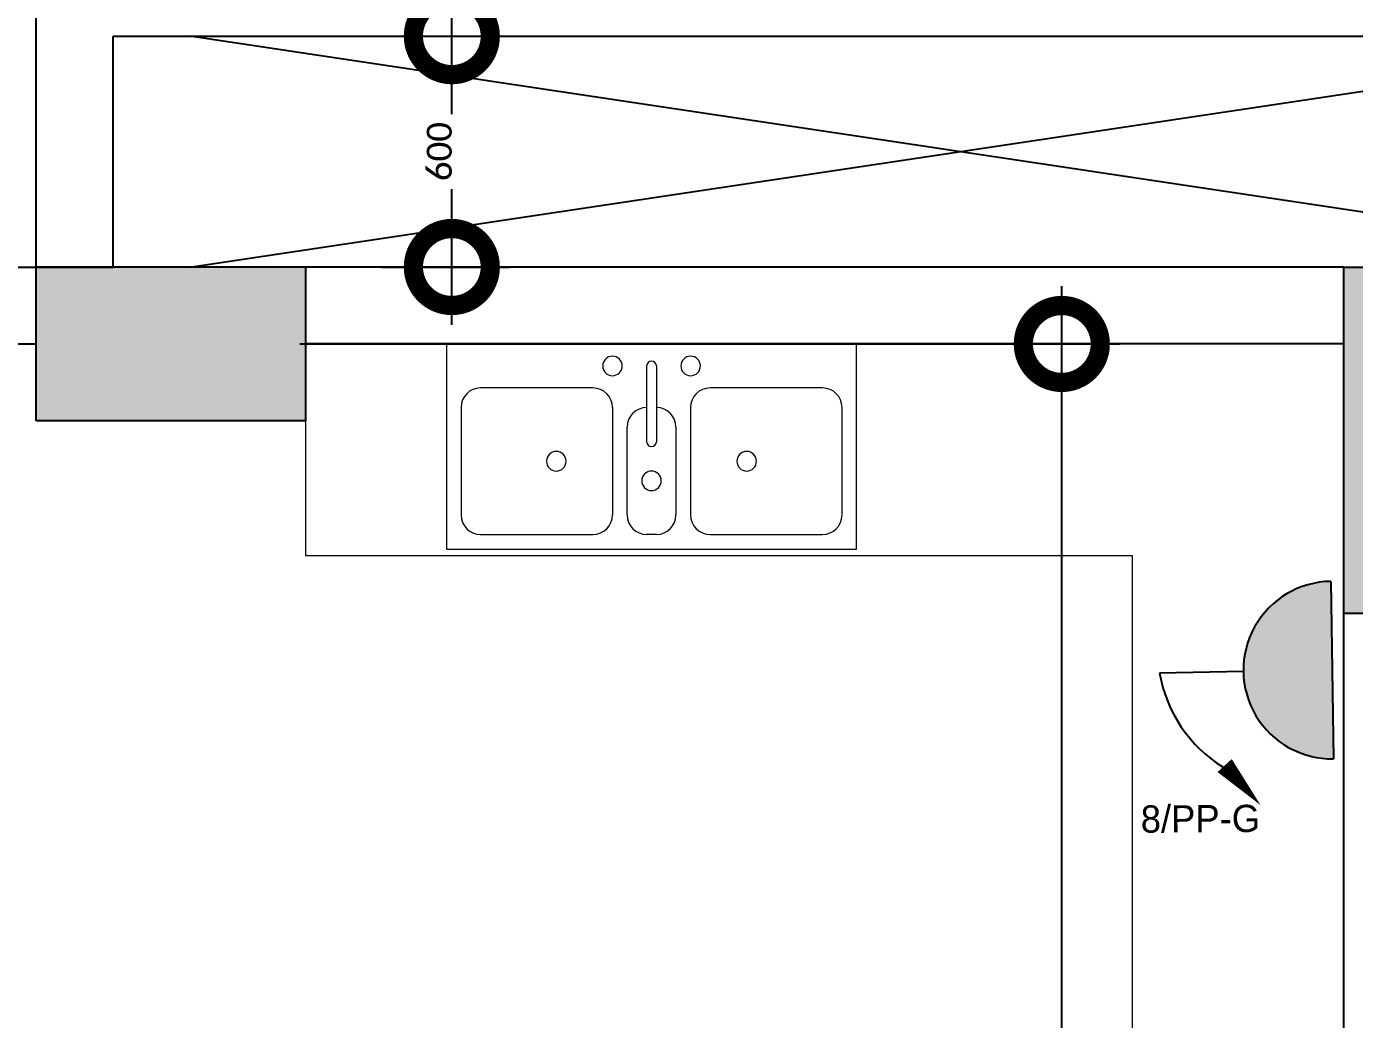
# Model space of a CAD drawing. Header units: metres. Extents: x 15.7 to 112.1, y 4.7 to 71.5.
# Drawn here: x 50.569 to 54.022, y 36.592 to 39.172 of the extents above; entities that cross this region are included whole.
import ezdxf

# ---------------------------------------------------------------- set-up
doc = ezdxf.new("R2010")
doc.units = ezdxf.units.M
doc.set_wipeout_variables(frame=1)
doc.layers.get('0').update_dxf_attribs({"color": 3})
doc.layers.add('00', color=252, linetype='Continuous')
doc.layers.add('E-SOCKET', color=3, linetype='Continuous')
for name, color, linetype, lineweight in [('A-DIM', 7, 'Continuous', 5), ('A-FIXT', 1, 'Continuous', 9), ('A-FURN', 1, 'Continuous', 9)]:
    doc.layers.add(name, color=color, linetype=linetype, lineweight=lineweight)
doc.styles.add('Calibri', font='calibri.ttf', dxfattribs={"height": 0.212639})
doc.dimstyles.new('ECG_Dimn-Detl-100', dxfattribs={"dimscale": 0.3048, "dimtxt": 0.25, "dimasz": 1.312336, "dimexe": 0.492126, "dimexo": 0.0625, "dimgap": 0, "dimtad": 1, "dimdec": 0, "dimlfac": 1000, "dimzin": 0, "dimdsep": 46, "dimtxsty": 'Calibri', "dimblk1": 'DOTSMALL', "dimblk2": 'DOTSMALL', "dimsah": 1, "dimcen": 0.09, "dimdle": 0.492126, "dimazin": 0, "dimtfac": 1, "dimtdec": 4, "dimtix": 1, "dimtmove": 0, "dimatfit": 3, "dimfxl": 0.492126, "dimfxlon": 1, "dimtvp": 1, "dimtolj": 1, "dimtzin": 0, "dimarcsym": 2})

# ---------------------------------------------------------------- blocks, each defined once
blk = doc.blocks.new('FIXED FURN_2 - FIXED FURN_-3239068-GROUND FLOOR PLAN')
at = {"layer": 'A-FURN'}
for p, q in [((51.2939, 38.1473), (51.2939, 37.7973)), ((51.2939, 37.7973), (53.4439, 37.7973)), ((53.4439, 37.7973), (53.4439, 32.3973))]:
    blk.add_line(p, q, dxfattribs=at)
blk = doc.blocks.new('ECG_Kitchen_06 - 42_ x 21_-V95-GROUND FLOOR PLAN')
at = {"layer": 'A-FIXT'}
for p, q in [((-0.5177, 0.269), (-0.5177, -0.2644)), ((0.5491, -0.2644), (0.5491, 0.269)), ((0.003, 0.2119), (0.003, 0.015)), ((0.0284, 0.2119), (0.0284, 0.015)), ((-0.1367, 0.1547), (-0.4288, 0.1547)), ((0.4602, 0.1547), (0.1681, 0.1547)), ((-0.4796, 0.1039), (-0.4796, -0.1755)), ((-0.0859, 0.1039), (-0.0859, -0.1755)), ((0.1173, 0.1039), (0.1173, -0.1755)), ((0.511, -0.1755), (0.511, 0.1039)), ((-0.0478, -0.1755), (-0.0478, 0.0531)), ((0.0792, 0.0531), (0.0792, -0.1755)), ((-0.4288, -0.2263), (-0.1367, -0.2263)), ((0.0284, -0.2263), (0.003, -0.2263)), ((0.1681, -0.2263), (0.4602, -0.2263)), ((-0.5177, -0.2644), (0.5491, -0.2644))]:
    blk.add_line(p, q, dxfattribs=at)
for centre, radius, start, end in [((-0.0859, 0.2119), 0.0254, 360, 180), ((-0.0859, 0.2119), 0.0254, 180, 0), ((0.0157, 0.2119), 0.0127, 360, 180), ((0.1173, 0.2119), 0.0254, 360, 180), ((0.1173, 0.2119), 0.0254, 180, 360), ((-0.4288, 0.1039), 0.0508, 90, 180), ((-0.1367, 0.1039), 0.0508, 360, 90), ((0.1681, 0.1039), 0.0508, 90, 180), ((0.4602, 0.1039), 0.0508, 360, 90), ((0.003, 0.0531), 0.0508, 90, 180), ((0.0284, 0.0531), 0.0508, 0, 90), ((0.0157, 0.015), 0.0127, 180, 0), ((-0.232, -0.0358), 0.0254, 0, 180), ((0.2633, -0.0358), 0.0254, 0, 180), ((-0.232, -0.0358), 0.0254, 180, 360), ((0.0157, -0.0866), 0.0254, 360, 180), ((0.2633, -0.0358), 0.0254, 180, 360), ((0.0157, -0.0866), 0.0254, 180, 360), ((-0.4288, -0.1755), 0.0508, 180, 270), ((-0.1367, -0.1755), 0.0508, 270, 0), ((0.003, -0.1755), 0.0508, 180, 270), ((0.0284, -0.1755), 0.0508, 270, 0), ((0.1681, -0.1755), 0.0508, 180, 270), ((0.4602, -0.1755), 0.0508, 270, 0)]:
    blk.add_arc(centre, radius, start, end, dxfattribs=at)
blk = doc.blocks.new('_DotSmall')
at = {"color": 0, "linetype": 'ByBlock', "const_width": 0.5}
blk.add_lwpolyline([(-0.0625, 0, 1), (0.0625, 0, 1)], format="xyb", close=True, dxfattribs=at)
blk = doc.blocks.new('PS')
at = {"layer": 'E-SOCKET'}
h = blk.add_hatch(color=3, dxfattribs=at)
h.dxf.hatch_style = 1
h.paths.add_polyline_path([(0.2308, 0.03, 1.001569), (-0.2306, 0.03)])
at = {"layer": 'E-SOCKET', "color": 3}
for points in [[(-0.0003, 0.2612), (-0.0014, 0.479)], [(0.2308, 0.03), (-0.2306, 0.03)]]:
    blk.add_lwpolyline(points, dxfattribs=at)
blk.add_arc((0.0001, 0.0304), 0.2307, 359.9102, 180.0898, dxfattribs=at)

msp = doc.modelspace()

# ---------------------------------------------------------------- hatches: boundary and pattern name
at = {"layer": '00'}
for points in [[(50.6309, 38.1473), (51.2939, 38.1473), (51.2939, 38.5473), (50.5939, 38.5473), (50.5939, 38.1473)], [(54.0939, 37.6473), (54.0939, 38.4473), (54.2939, 38.4473), (54.2939, 38.5473), (53.9939, 38.5473), (53.9939, 37.6473)]]:
    msp.add_hatch(color=256, dxfattribs=at).paths.add_polyline_path(points, flags=0)

# ---------------------------------------------------------------- linework, layer by layer
for p, q in [((50.5939, 38.5473), (50.5939, 45.1973)), ((50.7939, 38.5473), (50.7939, 39.1473)), ((50.7939, 39.1473), (54.3939, 39.1473)), ((54.9939, 38.5473), (50.9939, 39.1473)), ((50.9939, 38.5473), (54.9939, 39.1473)), ((50.2439, 38.5473), (50.7939, 38.5473)), ((51.2939, 38.5473), (50.5939, 38.5473)), ((50.5939, 38.3473), (50.5939, 38.5473)), ((51.2939, 38.5473), (51.2939, 38.3473)), ((53.9939, 38.5473), (51.2939, 38.5473)), ((53.9939, 38.3473), (53.9939, 38.5473)), ((53.9939, 37.6473), (53.9939, 38.5473)), ((53.9939, 38.5473), (54.2939, 38.5473)), ((50.2439, 38.3473), (50.5939, 38.3473)), ((50.5939, 38.1473), (50.5939, 38.3473)), ((51.2939, 38.3473), (51.2939, 38.1473)), ((53.9939, 38.3473), (51.2939, 38.3473)), ((51.2939, 38.1473), (50.5939, 38.1473)), ((53.9939, 32.0473), (53.9939, 37.6473)), ((53.9939, 37.6473), (54.0939, 37.6473))]:
    msp.add_line(p, q, dxfattribs=at)

# ---------------------------------------------------------------- block references
for name, p in [('FIXED FURN_2 - FIXED FURN_-3239068-GROUND FLOOR PLAN', (0, 0)), ('ECG_Kitchen_06 - 42_ x 21_-V95-GROUND FLOOR PLAN', (52.1782, 38.0783))]:
    msp.add_blockref(name, p, dxfattribs=at)

# ---------------------------------------------------------------- texts
msp.add_text('8/PP-G', height=0.07079, rotation=0.3451).set_placement((53.4661, 37.077))

# ---------------------------------------------------------------- dimensions: what is measured, and where the dimension line sits
at = {"layer": 'A-DIM'}
for base, p1, p2, override in [((51.6747, 39.1473), (51.5247, 38.5473), (51.5247, 39.1473), {"dimpost": '<>', "dimfxl": 0.6}), ((53.2607, 38.3473), (53.1107, 31.8473), (53.1107, 38.3473), {"dimpost": '<>', "dimfxl": 6.5})]:
    msp.add_linear_dim(base=base, p1=p1, p2=p2, angle=90, dimstyle='ECG_Dimn-Detl-100', override=override, dxfattribs=at).render()

# ---------------------------------------------------------------- next in the draw order: block references
at = {"color": 1, "rotation": 90.86761335019084}
msp.add_blockref('PS', (53.9939, 37.4999), dxfattribs=at)

# ---------------------------------------------------------------- next in the draw order: linework, layer by layer
msp.add_lwpolyline([(53.7775, 37.1486, 0, 0.05, 0), (53.6841, 37.2515, 0.05, 0.05, 0)], format="xyseb")
msp.add_arc((53.8681, 37.5522), 0.3582, 189.7984, 238.3552)

doc.saveas('drawing.dxf')
